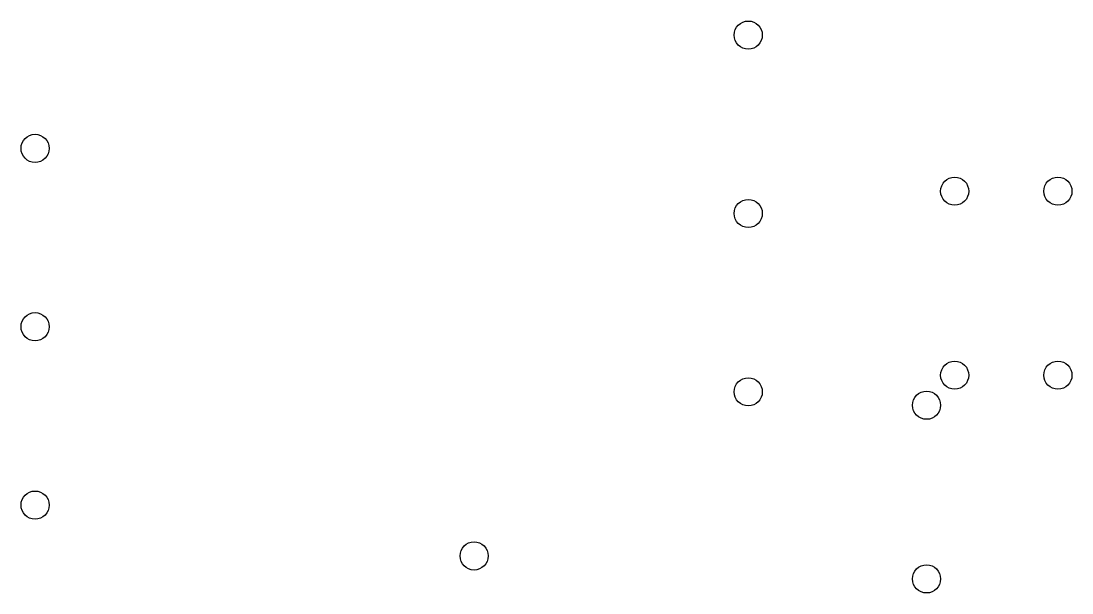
# Model space of a CAD drawing. Header units: millimetres. Extents: x 108 to 220, y -149 to -88.
import ezdxf

# ---------------------------------------------------------------- set-up
doc = ezdxf.new("R2010")
doc.units = ezdxf.units.MM

msp = doc.modelspace()

# ---------------------------------------------------------------- linework, layer by layer
for centre in [(185.5, -89.485), (109.5, -101.55), (207.5, -106.11), (218.5, -106.11), (185.5, -108.485), (109.5, -120.55), (207.5, -125.71), (218.5, -125.71), (185.5, -127.485), (204.5, -128.91), (109.5, -139.55), (156.2875, -144.965), (204.5, -147.41)]:
    msp.add_circle(centre, 1.5)

doc.saveas('drawing.dxf')
